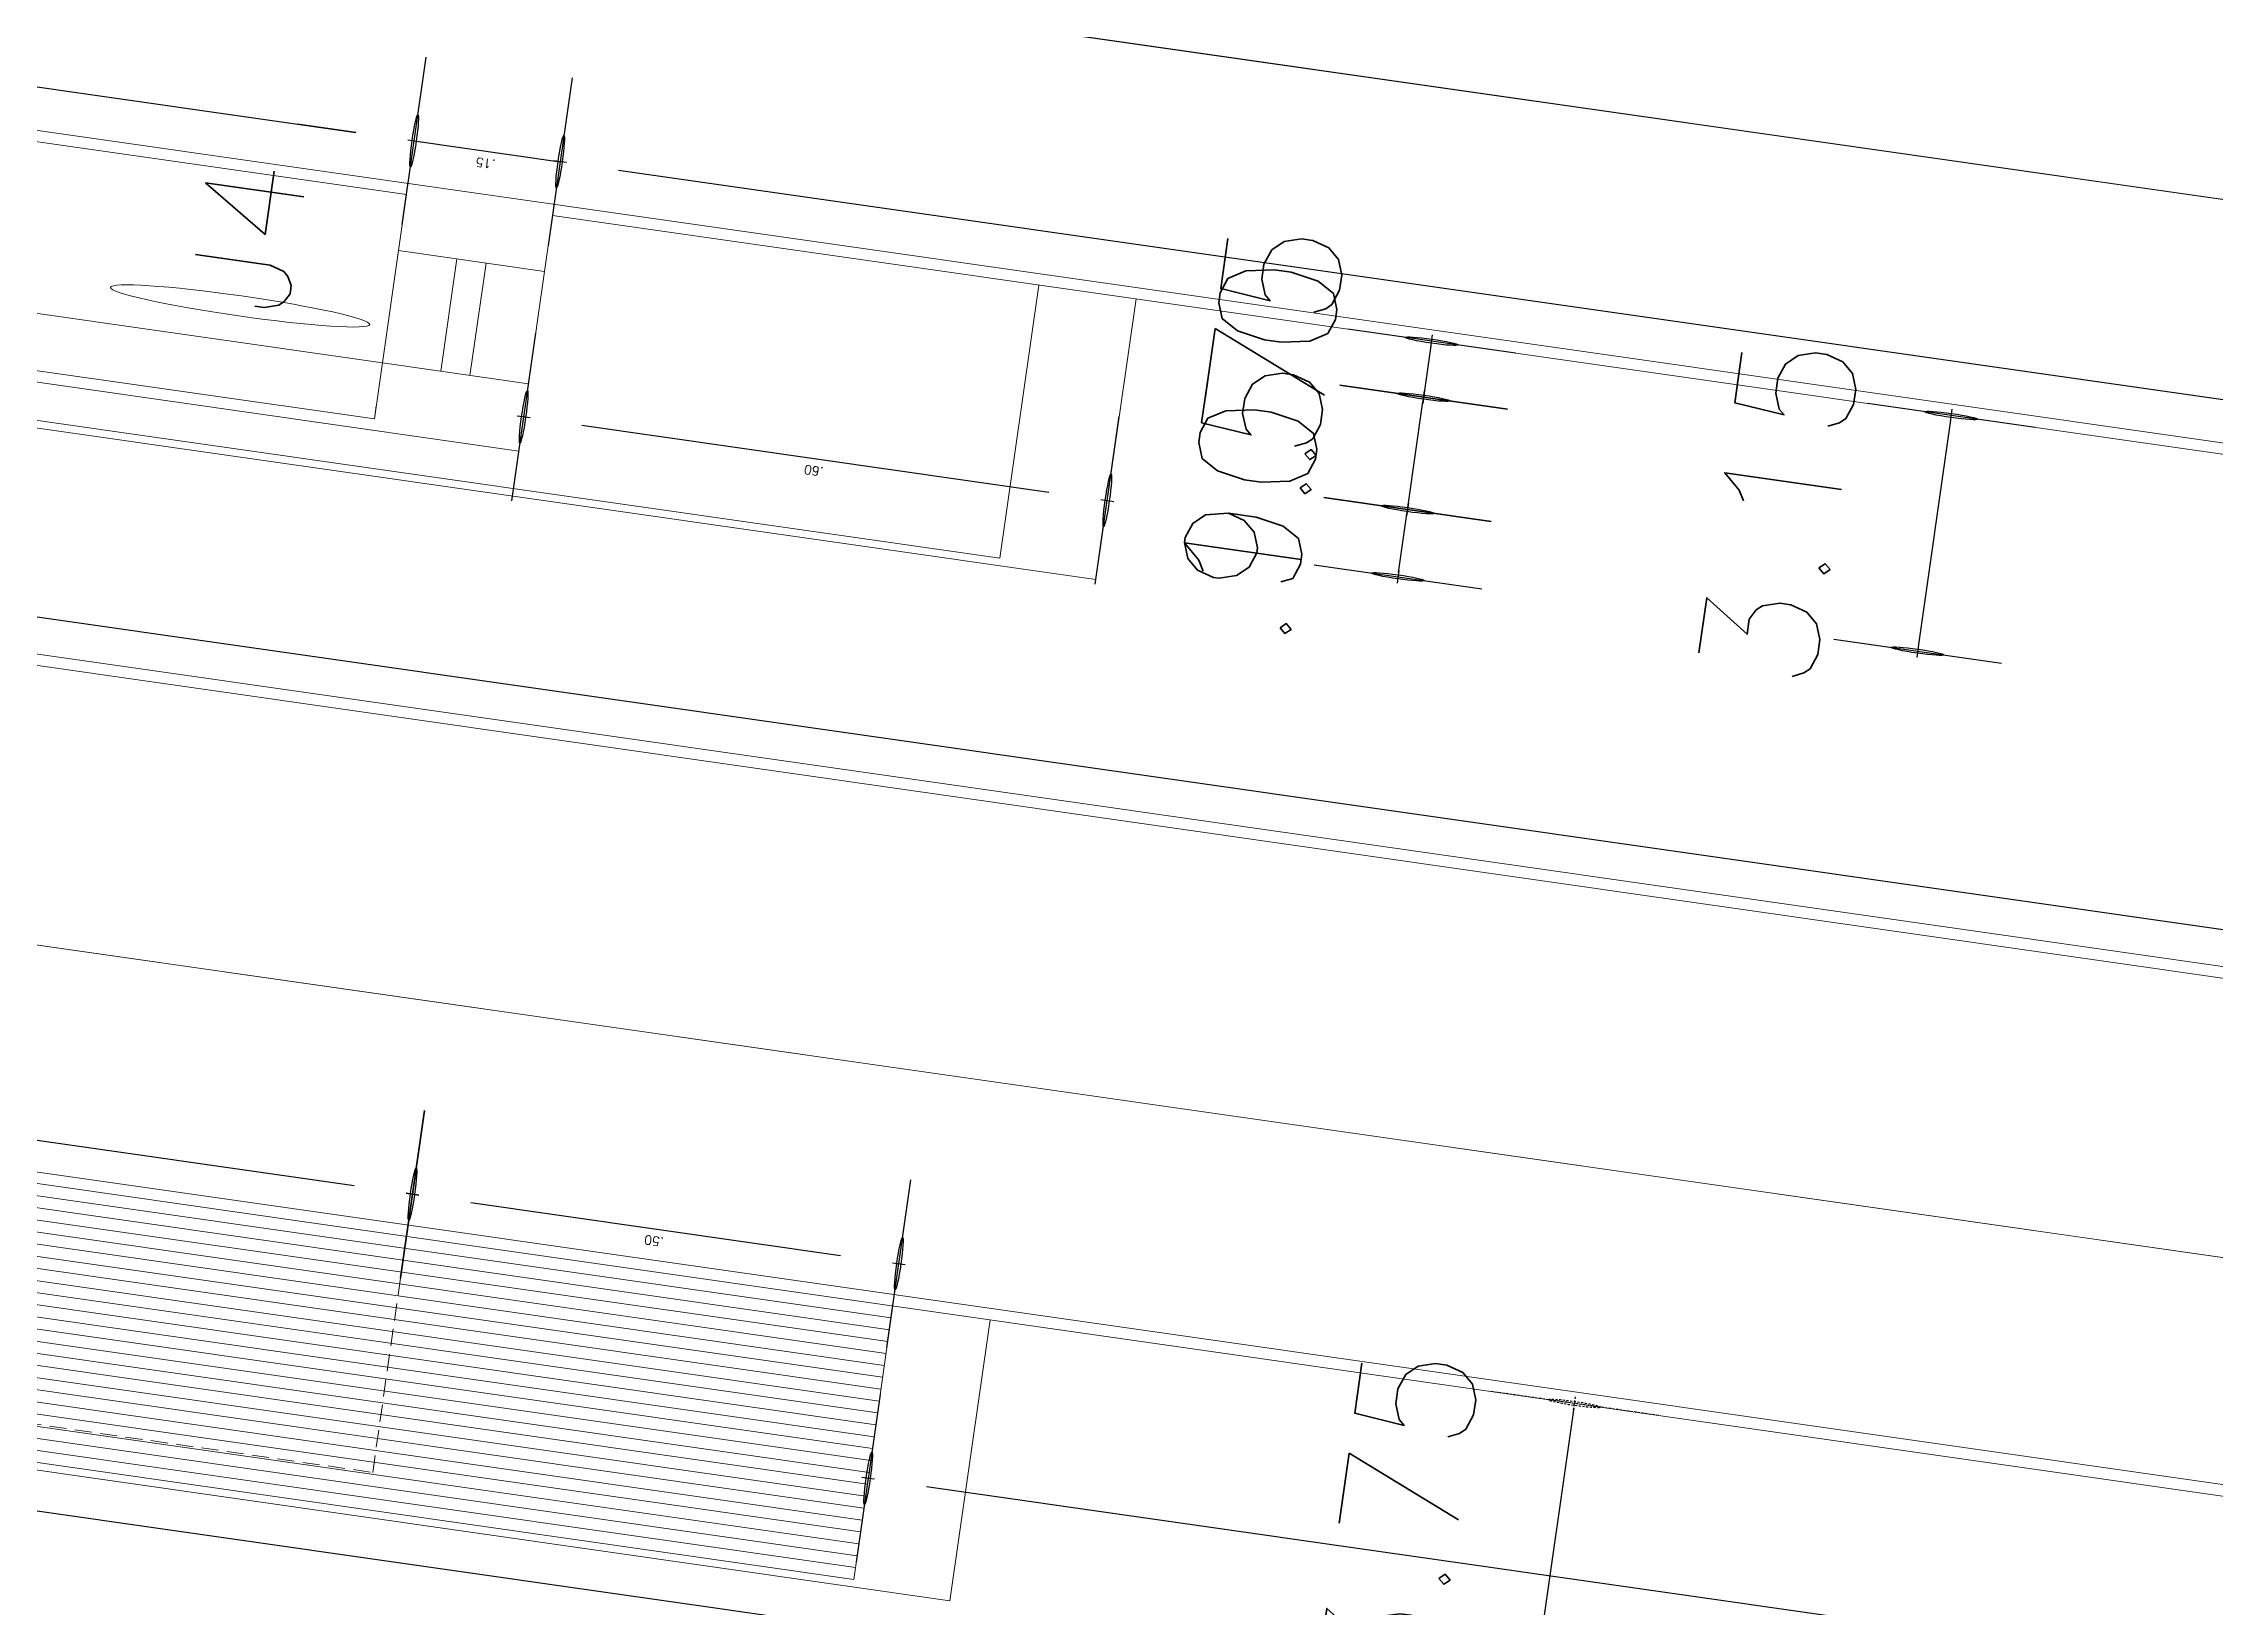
# Model space of a CAD drawing. Header units: millimetres. Extents: x -361192058 to 101130107379, y -14071650034 to 19218552450.
# Drawn here: x -134427.5 to -134296.2, y 42502.8 to 42597.4 of the extents above; entities that cross this region are included whole.
import ezdxf
from ezdxf.enums import TextEntityAlignment as Align

# ---------------------------------------------------------------- set-up
doc = ezdxf.new("R2010")
doc.units = ezdxf.units.MM
doc.header["$LTSCALE"] = 0.5
doc.linetypes.add('HIDDEN', pattern=[0.375, 0.25, -0.125])
doc.linetypes.add('HIDDEN2', pattern=[0.1875, 0.125, -0.0625])
for name, color, linetype in [('02', 2, 'Continuous'), ('COTAS', 7, 'Continuous'), ('DIVERSOS', 4, 'Continuous'), ('ESQUADRIAS', 3, 'Continuous'), ('HATCH', 8, 'Continuous'), ('JANELAS_EXTERNO', 1, 'Continuous'), ('JANELAS_INTERNO', 2, 'Continuous'), ('parede', 2, 'Continuous'), ('PISO', 8, 'Continuous'), ('proj', 8, 'HIDDEN'), ('projeção 02', 7, 'HIDDEN2')]:
    doc.layers.add(name, color=color, linetype=linetype)
doc.styles.get("Standard").update_dxf_attribs({"font": 'txt.shx', "height": 0.12})
doc.dimstyles.new('ESCALA50', dxfattribs={"dimtxt": 0.1, "dimasz": 0.06, "dimexe": 0.18, "dimexo": 0.06, "dimgap": 0.1, "dimtad": 1, "dimzin": 4, "dimdsep": 46, "dimtxsty": 'Standard', "dimblk1": 'BOLA', "dimblk2": 'BOLA', "dimsah": 1, "dimcen": -0.06, "dimse1": 1, "dimse2": 1, "dimclrd": 7, "dimclrt": 3, "dimadec": 0, "dimazin": 0, "dimtfac": 1, "dimtix": 1, "dimtmove": 0, "dimatfit": 3, "dimldrblk": 'BOLA', "dimfxl": 0, "dimtolj": 1, "dimtzin": 4, "dimarcsym": 0})

# ---------------------------------------------------------------- blocks, each defined once
blk = doc.blocks.new('BOLA')
for p, q in [((0, -1.435), (0, 1.435)), ((-1.435, 0), (1.435, 0))]:
    blk.add_line(p, q)
blk.add_circle((0, 0), 0.452)
blk = doc.blocks.new('*D945')
at = {"layer": 'Defpoints', "color": 0, "transparency": 16777216}
for p in [(4402.0947, 2421.2769), (4402.0947, 2420.7769), (4402.6582, 2420.7769)]:
    blk.add_point(p, dxfattribs=at)
at = {"layer": 'DIVERSOS', "color": 7, "lineweight": -2, "transparency": 16777216}
blk.add_line((4402.6582, 2421.2169), (4402.6582, 2420.8369), dxfattribs=at)
at = {"layer": 'DIVERSOS', "color": 7, "lineweight": -2, "transparency": 16777216, "xscale": 0.06, "yscale": 0.06, "zscale": 0.06}
for p, rotation in [((4402.6582, 2421.2769), 90), ((4402.6582, 2420.7769), 270)]:
    blk.add_blockref('BOLA', p, dxfattribs=dict(at, rotation=rotation))
at = {"layer": 'DIVERSOS', "color": 3, "lineweight": 18, "transparency": 16777216, "insert": (4402.4982, 2421.0269), "char_height": 0.12, "attachment_point": 5, "rotation": 90}
blk.add_mtext('\\A1;.50', dxfattribs=at)
blk = doc.blocks.new('*D929')
at = {"layer": 'Defpoints', "color": 0, "transparency": 16777216}
for p in [(4402.0947, 2424.6269), (4402.6582, 2424.6269), (4402.0947, 2421.2769)]:
    blk.add_point(p, dxfattribs=at)
at = {"layer": 'DIVERSOS', "color": 7, "lineweight": -2, "transparency": 16777216}
blk.add_line((4402.6582, 2421.3369), (4402.6582, 2424.5669), dxfattribs=at)
at = {"layer": 'DIVERSOS', "color": 7, "lineweight": -2, "transparency": 16777216, "xscale": 0.06, "yscale": 0.06, "zscale": 0.06}
for p, rotation in [((4402.6582, 2424.6269), 90), ((4402.6582, 2421.2769), 270)]:
    blk.add_blockref('BOLA', p, dxfattribs=dict(at, rotation=rotation))
at = {"layer": 'DIVERSOS', "color": 3, "lineweight": 18, "transparency": 16777216, "insert": (4402.4982, 2422.9519), "char_height": 0.12, "attachment_point": 5, "rotation": 90}
blk.add_mtext('\\A1;3.35', dxfattribs=at)
blk = doc.blocks.new('*D953')
at = {"layer": 'Defpoints', "color": 0, "transparency": 16777216}
for p in [(4394.8896, 2420.7769), (4398.7447, 2420.7769), (4398.7447, 2414.2769)]:
    blk.add_point(p, dxfattribs=at)
at = {"layer": 'DIVERSOS', "color": 7, "lineweight": -2, "transparency": 16777216}
blk.add_line((4394.8896, 2414.3369), (4394.8896, 2420.7169), dxfattribs=at)
at = {"layer": 'DIVERSOS', "color": 7, "lineweight": -2, "transparency": 16777216, "xscale": 0.06, "yscale": 0.06, "zscale": 0.06}
for p, rotation in [((4394.8896, 2420.7769), 90), ((4394.8896, 2414.2769), 270)]:
    blk.add_blockref('BOLA', p, dxfattribs=dict(at, rotation=rotation))
at = {"layer": 'DIVERSOS', "color": 3, "lineweight": 18, "transparency": 16777216, "insert": (4394.7296, 2417.5269), "char_height": 0.12, "attachment_point": 5, "rotation": 90}
blk.add_mtext('\\A1;6.50', dxfattribs=at)
blk = doc.blocks.new('*D931')
at = {"layer": 'Defpoints', "color": 0, "transparency": 16777216}
for p in [(4394.8896, 2424.1269), (4398.4435, 2424.1269), (4398.4447, 2420.7769)]:
    blk.add_point(p, dxfattribs=at)
at = {"layer": 'DIVERSOS', "color": 7, "lineweight": -2, "transparency": 16777216}
blk.add_line((4394.8896, 2420.8369), (4394.8896, 2424.0669), dxfattribs=at)
at = {"layer": 'DIVERSOS', "color": 7, "lineweight": -2, "transparency": 16777216, "xscale": 0.06, "yscale": 0.06, "zscale": 0.06}
for p, rotation in [((4394.8896, 2424.1269), 90), ((4394.8896, 2420.7769), 270)]:
    blk.add_blockref('BOLA', p, dxfattribs=dict(at, rotation=rotation))
at = {"layer": 'DIVERSOS', "color": 3, "lineweight": 18, "transparency": 16777216, "insert": (4394.7296, 2422.4519), "char_height": 0.12, "attachment_point": 5, "rotation": 90}
blk.add_mtext('\\A1;3.35', dxfattribs=at)
blk = doc.blocks.new('*D933')
at = {"layer": 'Defpoints', "color": 0, "transparency": 16777216}
for p in [(4399.7933, 2420.7769), (4402.0947, 2420.7769), (4402.0947, 2414.2769)]:
    blk.add_point(p, dxfattribs=at)
at = {"layer": 'DIVERSOS', "color": 7, "lineweight": -2, "transparency": 16777216}
blk.add_line((4399.7933, 2414.3369), (4399.7933, 2420.7169), dxfattribs=at)
at = {"layer": 'DIVERSOS', "color": 7, "lineweight": -2, "transparency": 16777216, "xscale": 0.06, "yscale": 0.06, "zscale": 0.06}
for p, rotation in [((4399.7933, 2420.7769), 90), ((4399.7933, 2414.2769), 270)]:
    blk.add_blockref('BOLA', p, dxfattribs=dict(at, rotation=rotation))
at = {"layer": 'DIVERSOS', "color": 3, "lineweight": 18, "transparency": 16777216, "insert": (4399.6333, 2417.5269), "char_height": 0.12, "attachment_point": 5, "rotation": 90}
blk.add_mtext('\\A1;6.50', dxfattribs=at)
blk = doc.blocks.new('*D934')
at = {"layer": 'Defpoints', "color": 0, "transparency": 16777216}
for p in [(4397.8155, 2424.0269), (4397.8155, 2414.2769), (4397.8155, 2414.2769)]:
    blk.add_point(p, dxfattribs=at)
at = {"layer": 'DIVERSOS', "color": 7, "lineweight": -2, "transparency": 16777216}
blk.add_line((4397.8155, 2423.9669), (4397.8155, 2414.3369), dxfattribs=at)
at = {"layer": 'DIVERSOS', "color": 7, "lineweight": -2, "transparency": 16777216, "xscale": 0.06, "yscale": 0.06, "zscale": 0.06}
for p, rotation in [((4397.8155, 2424.0269), 90), ((4397.8155, 2414.2769), 270)]:
    blk.add_blockref('BOLA', p, dxfattribs=dict(at, rotation=rotation))
at = {"layer": 'DIVERSOS', "color": 3, "lineweight": 18, "transparency": 16777216, "insert": (4397.6555, 2419.1519), "char_height": 0.12, "attachment_point": 5, "rotation": 90}
blk.add_mtext('\\A1;9.75', dxfattribs=at)
blk = doc.blocks.new('*D935')
at = {"layer": 'Defpoints', "color": 0, "transparency": 16777216}
for p in [(4396.4447, 2430.4269), (4395.3947, 2414.2769), (4395.7907, 2414.2769)]:
    blk.add_point(p, dxfattribs=at)
at = {"layer": 'DIVERSOS', "color": 7, "lineweight": -2, "transparency": 16777216}
blk.add_line((4395.7907, 2430.3669), (4395.7907, 2414.3369), dxfattribs=at)
at = {"layer": 'DIVERSOS', "color": 7, "lineweight": -2, "transparency": 16777216, "xscale": 0.06, "yscale": 0.06, "zscale": 0.06}
for p, rotation in [((4395.7907, 2430.4269), 90), ((4395.7907, 2414.2769), 270)]:
    blk.add_blockref('BOLA', p, dxfattribs=dict(at, rotation=rotation))
at = {"layer": 'DIVERSOS', "color": 3, "lineweight": 18, "transparency": 16777216, "insert": (4395.6307, 2422.3519), "char_height": 0.12, "attachment_point": 5, "rotation": 90}
blk.add_mtext('\\A1;16.15', dxfattribs=at)
blk = doc.blocks.new('*D937')
at = {"layer": 'Defpoints', "color": 0, "linetype": 'ByBlock', "transparency": 16777216}
for p in [(4398.3447, 2420.8327), (4402.0947, 2420.8327), (4398.3447, 2420.0761)]:
    blk.add_point(p, dxfattribs=at)
at = {"layer": 'proj', "color": 7, "linetype": 'ByBlock', "lineweight": -2, "transparency": 16777216}
blk.add_line((4402.0347, 2420.0761), (4398.4047, 2420.0761), dxfattribs=at)
at = {"layer": 'proj', "color": 7, "linetype": 'ByBlock', "lineweight": -2, "transparency": 16777216, "xscale": 0.06, "yscale": 0.06, "zscale": 0.06, "rotation": 180}
blk.add_blockref('BOLA', (4398.3447, 2420.0761), dxfattribs=at)
at = {"layer": 'proj', "color": 7, "linetype": 'ByBlock', "lineweight": -2, "transparency": 16777216, "xscale": 0.06, "yscale": 0.06, "zscale": 0.06}
blk.add_blockref('BOLA', (4402.0947, 2420.0761), dxfattribs=at)
at = {"layer": 'proj', "color": 3, "linetype": 'ByBlock', "lineweight": 18, "transparency": 16777216, "insert": (4400.2197, 2420.2361), "char_height": 0.12, "attachment_point": 5}
blk.add_mtext('\\A1;3.75', dxfattribs=at)
blk = doc.blocks.new('*D1493')
at = {"layer": 'Defpoints', "color": 0, "transparency": 16777216}
for p in [(4415.7211, 2424.6269), (4415.7211, 2421.4269), (4416.4388, 2421.4269)]:
    blk.add_point(p, dxfattribs=at)
at = {"layer": 'DIVERSOS', "color": 7, "lineweight": -2, "transparency": 16777216}
blk.add_line((4416.4388, 2424.5669), (4416.4388, 2421.4869), dxfattribs=at)
at = {"layer": 'DIVERSOS', "color": 7, "lineweight": -2, "transparency": 16777216, "xscale": 0.06, "yscale": 0.06, "zscale": 0.06}
for p, rotation in [((4416.4388, 2424.6269), 90), ((4416.4388, 2421.4269), 270)]:
    blk.add_blockref('BOLA', p, dxfattribs=dict(at, rotation=rotation))
at = {"layer": 'DIVERSOS', "color": 3, "lineweight": 18, "transparency": 16777216, "insert": (4416.2788, 2423.0269), "char_height": 0.12, "attachment_point": 5, "rotation": 90}
blk.add_mtext('\\A1;3.20', dxfattribs=at)
blk = doc.blocks.new('*D1472')
at = {"layer": 'Defpoints', "color": 0, "transparency": 16777216}
for p in [(4415.7211, 2421.4269), (4415.7211, 2421.2769), (4416.4388, 2421.2769)]:
    blk.add_point(p, dxfattribs=at)
at = {"layer": 'DIVERSOS', "color": 7, "lineweight": -2, "transparency": 16777216}
for p, q in [((4416.4388, 2421.4869), (4416.4388, 2421.5469)), ((4416.4388, 2421.4269), (4416.4388, 2421.2769)), ((4416.4388, 2421.2169), (4416.4388, 2421.1569))]:
    blk.add_line(p, q, dxfattribs=at)
at = {"layer": 'DIVERSOS', "color": 7, "lineweight": -2, "transparency": 16777216, "xscale": 0.06, "yscale": 0.06, "zscale": 0.06}
for p, rotation in [((4416.4388, 2421.4269), 270), ((4416.4388, 2421.2769), 90)]:
    blk.add_blockref('BOLA', p, dxfattribs=dict(at, rotation=rotation))
at = {"layer": 'DIVERSOS', "color": 3, "lineweight": 18, "transparency": 16777216, "insert": (4416.2788, 2421.3519), "char_height": 0.12, "attachment_point": 5, "rotation": 90}
blk.add_mtext('\\A1;.15', dxfattribs=at)
blk = doc.blocks.new('*D1473')
at = {"layer": 'Defpoints', "color": 0, "transparency": 16777216}
for p in [(4415.7211, 2421.2769), (4415.7211, 2413.7769), (4416.4388, 2413.7769)]:
    blk.add_point(p, dxfattribs=at)
at = {"layer": 'DIVERSOS', "color": 7, "lineweight": -2, "transparency": 16777216}
blk.add_line((4416.4388, 2421.2169), (4416.4388, 2413.8369), dxfattribs=at)
at = {"layer": 'DIVERSOS', "color": 7, "lineweight": -2, "transparency": 16777216, "xscale": 0.06, "yscale": 0.06, "zscale": 0.06}
for p, rotation in [((4416.4388, 2421.2769), 90), ((4416.4388, 2413.7769), 270)]:
    blk.add_blockref('BOLA', p, dxfattribs=dict(at, rotation=rotation))
at = {"layer": 'DIVERSOS', "color": 3, "lineweight": 18, "transparency": 16777216, "insert": (4416.2788, 2417.5269), "char_height": 0.12, "attachment_point": 5, "rotation": 90}
blk.add_mtext('\\A1;7.50', dxfattribs=at)
blk = doc.blocks.new('*D1480')
at = {"layer": 'Defpoints', "color": 0, "transparency": 16777216}
for p in [(4410.5711, 2424.6269), (4409.5049, 2414.2769), (4410.5711, 2414.2769)]:
    blk.add_point(p, dxfattribs=at)
at = {"layer": 'DIVERSOS', "color": 7, "lineweight": -2, "transparency": 16777216}
blk.add_line((4409.5049, 2424.5669), (4409.5049, 2414.3369), dxfattribs=at)
at = {"layer": 'DIVERSOS', "color": 7, "lineweight": -2, "transparency": 16777216, "xscale": 0.06, "yscale": 0.06, "zscale": 0.06}
for p, rotation in [((4409.5049, 2424.6269), 90), ((4409.5049, 2414.2769), 270)]:
    blk.add_blockref('BOLA', p, dxfattribs=dict(at, rotation=rotation))
at = {"layer": 'DIVERSOS', "color": 3, "lineweight": 18, "transparency": 16777216, "insert": (4409.3449, 2419.4519), "char_height": 0.12, "attachment_point": 5, "rotation": 90}
blk.add_mtext('\\A1;10.35', dxfattribs=at)
blk = doc.blocks.new('*D1481')
at = {"layer": 'Defpoints', "color": 0, "transparency": 16777216}
for p in [(4413.0318, 2421.2769), (4413.0318, 2420.6769), (4413.0318, 2420.6769)]:
    blk.add_point(p, dxfattribs=at)
at = {"layer": 'DIVERSOS', "color": 7, "lineweight": -2, "transparency": 16777216}
blk.add_line((4413.0318, 2421.2169), (4413.0318, 2420.7369), dxfattribs=at)
at = {"layer": 'DIVERSOS', "color": 7, "lineweight": -2, "transparency": 16777216, "xscale": 0.06, "yscale": 0.06, "zscale": 0.06}
for p, rotation in [((4413.0318, 2421.2769), 90), ((4413.0318, 2420.6769), 270)]:
    blk.add_blockref('BOLA', p, dxfattribs=dict(at, rotation=rotation))
at = {"layer": 'DIVERSOS', "color": 3, "lineweight": 18, "transparency": 16777216, "insert": (4412.8718, 2420.9769), "char_height": 0.12, "attachment_point": 5, "rotation": 90}
blk.add_mtext('\\A1;.60', dxfattribs=at)
blk = doc.blocks.new('*D1510')
at = {"layer": 'COTAS', "color": 7, "lineweight": -2, "transparency": 16777216}
blk.add_line((4415.6611, 2419.8389), (4412.6361, 2419.8389), dxfattribs=at)
at = {"layer": 'Defpoints', "color": 0, "transparency": 16777216}
for p in [(4412.5761, 2421.2769), (4415.7211, 2421.2769), (4412.5761, 2419.8389)]:
    blk.add_point(p, dxfattribs=at)
at = {"layer": 'COTAS', "color": 7, "lineweight": -2, "transparency": 16777216, "xscale": 0.06, "yscale": 0.06, "zscale": 0.06, "rotation": 180}
blk.add_blockref('BOLA', (4412.5761, 2419.8389), dxfattribs=at)
at = {"layer": 'COTAS', "color": 7, "lineweight": -2, "transparency": 16777216, "xscale": 0.06, "yscale": 0.06, "zscale": 0.06}
blk.add_blockref('BOLA', (4415.7211, 2419.8389), dxfattribs=at)
at = {"layer": 'COTAS', "color": 3, "lineweight": 18, "transparency": 16777216, "insert": (4414.1486, 2419.9989), "char_height": 0.12, "attachment_point": 5}
blk.add_mtext('\\A1;3.15', dxfattribs=at)
blk = doc.blocks.new('*D1511')
at = {"layer": 'Defpoints', "color": 0, "transparency": 16777216}
for p in [(4414.9736, 2421.2769), (4415.7211, 2421.2769), (4414.9736, 2420.3731)]:
    blk.add_point(p, dxfattribs=at)
at = {"layer": 'JANELAS_INTERNO', "color": 7, "lineweight": -2, "transparency": 16777216}
blk.add_line((4415.6611, 2420.3731), (4415.0336, 2420.3731), dxfattribs=at)
at = {"layer": 'JANELAS_INTERNO', "color": 7, "lineweight": -2, "transparency": 16777216, "xscale": 0.06, "yscale": 0.06, "zscale": 0.06, "rotation": 180}
blk.add_blockref('BOLA', (4414.9736, 2420.3731), dxfattribs=at)
at = {"layer": 'JANELAS_INTERNO', "color": 7, "lineweight": -2, "transparency": 16777216, "xscale": 0.06, "yscale": 0.06, "zscale": 0.06}
blk.add_blockref('BOLA', (4415.7211, 2420.3731), dxfattribs=at)
at = {"layer": 'JANELAS_INTERNO', "color": 3, "lineweight": 18, "transparency": 16777216, "insert": (4415.3474, 2420.5331), "char_height": 0.12, "attachment_point": 5}
blk.add_mtext('\\A1;.75', dxfattribs=at)
blk = doc.blocks.new('*D1512')
at = {"layer": 'Defpoints', "color": 0, "transparency": 16777216}
for p in [(4413.4736, 2421.2769), (4414.9736, 2421.2769), (4414.9736, 2420.3731)]:
    blk.add_point(p, dxfattribs=at)
at = {"layer": 'JANELAS_INTERNO', "color": 7, "lineweight": -2, "transparency": 16777216}
blk.add_line((4413.5336, 2420.3731), (4414.9136, 2420.3731), dxfattribs=at)
at = {"layer": 'JANELAS_INTERNO', "color": 7, "lineweight": -2, "transparency": 16777216, "xscale": 0.06, "yscale": 0.06, "zscale": 0.06, "rotation": 180}
blk.add_blockref('BOLA', (4413.4736, 2420.3731), dxfattribs=at)
at = {"layer": 'JANELAS_INTERNO', "color": 7, "lineweight": -2, "transparency": 16777216, "xscale": 0.06, "yscale": 0.06, "zscale": 0.06}
blk.add_blockref('BOLA', (4414.9736, 2420.3731), dxfattribs=at)
at = {"layer": 'JANELAS_INTERNO', "color": 3, "lineweight": 18, "transparency": 16777216, "insert": (4414.2236, 2420.5331), "char_height": 0.12, "attachment_point": 5}
blk.add_mtext('\\A1;1.50', dxfattribs=at)
blk = doc.blocks.new('*D1513')
at = {"layer": 'Defpoints', "color": 0, "transparency": 16777216}
for p in [(4412.5761, 2421.2769), (4413.4736, 2421.2769), (4413.4736, 2420.3731)]:
    blk.add_point(p, dxfattribs=at)
at = {"layer": 'JANELAS_INTERNO', "color": 7, "lineweight": -2, "transparency": 16777216}
blk.add_line((4412.6361, 2420.3731), (4413.4136, 2420.3731), dxfattribs=at)
at = {"layer": 'JANELAS_INTERNO', "color": 7, "lineweight": -2, "transparency": 16777216, "xscale": 0.06, "yscale": 0.06, "zscale": 0.06, "rotation": 180}
blk.add_blockref('BOLA', (4412.5761, 2420.3731), dxfattribs=at)
at = {"layer": 'JANELAS_INTERNO', "color": 7, "lineweight": -2, "transparency": 16777216, "xscale": 0.06, "yscale": 0.06, "zscale": 0.06}
blk.add_blockref('BOLA', (4413.4736, 2420.3731), dxfattribs=at)
at = {"layer": 'JANELAS_INTERNO', "color": 3, "lineweight": 18, "transparency": 16777216, "insert": (4413.0249, 2420.5331), "char_height": 0.12, "attachment_point": 5}
blk.add_mtext('\\A1;.90', dxfattribs=at)
blk = doc.blocks.new('APROVADO QUADRA 21.2 MBVII')
at = {"layer": '02', "color": 8, "lineweight": 18}
for p, q in [((4412.7261, 2422.4629), (4412.7261, 2421.4269)), ((4413.4761, 2421.4269), (4413.4761, 2421.8269)), ((4412.7261, 2421.4269), (4413.4761, 2421.4269))]:
    blk.add_line(p, q, dxfattribs=at)
at = {"layer": '02', "lineweight": 18}
for points in [[(4419.0523, 2441.1022), (4405.2137, 2441.1022), (4405.2137, 2407.2854), (4419.0523, 2407.2854)], [(4391.9782, 2441.074), (4405.2137, 2441.074), (4405.2137, 2407.2854), (4391.9782, 2407.2854)], [(4431.5724, 2423.4491), (4419.0587, 2423.4491), (4419.0587, 2414.5098), (4431.5724, 2414.5098)]]:
    blk.add_lwpolyline(points, close=True, dxfattribs=at)
at = {"layer": 'DIVERSOS', "lineweight": 18}
for p, q in [((4402.0947, 2421.3769), (4402.0947, 2414.2769)), ((4402.2447, 2421.3769), (4402.2447, 2413.7769))]:
    blk.add_line(p, q, dxfattribs=at)
at = {"layer": 'ESQUADRIAS', "color": 3, "lineweight": 18}
blk.add_line((4402.2447, 2436.3769), (4402.2447, 2421.3769), dxfattribs=at)
at = {"layer": 'ESQUADRIAS', "lineweight": 18}
for p, q in [((4398.4447, 2424.1269), (4398.4447, 2420.7769)), ((4402.0947, 2421.3769), (4402.0947, 2422.0769)), ((4398.4447, 2420.7769), (4402.0947, 2420.7769))]:
    blk.add_line(p, q, dxfattribs=at)
at = {"layer": 'HATCH', "lineweight": 18}
for p, q in [((4399.8722, 2420.7769), (4399.8722, 2426.9225)), ((4400.031, 2420.7769), (4400.031, 2426.9225)), ((4400.1897, 2420.7769), (4400.1897, 2426.9225)), ((4400.3485, 2420.7769), (4400.3485, 2426.9225)), ((4400.5072, 2420.7769), (4400.5072, 2426.9225)), ((4398.6022, 2420.7769), (4398.6022, 2426.9086)), ((4399.7135, 2420.7769), (4399.7135, 2426.7636)), ((4398.761, 2420.7769), (4398.761, 2426.7484)), ((4398.9197, 2420.7769), (4398.9197, 2426.5881)), ((4399.5547, 2420.7769), (4399.5547, 2426.6034)), ((4399.396, 2420.7769), (4399.396, 2426.4431)), ((4399.0785, 2420.7769), (4399.0785, 2426.4279)), ((4399.2372, 2420.7769), (4399.2372, 2426.3093)), ((4400.666, 2420.7769), (4400.666, 2424.6269)), ((4400.8247, 2420.7769), (4400.8247, 2424.6269)), ((4400.9835, 2420.7769), (4400.9835, 2424.6269)), ((4401.1422, 2420.7769), (4401.1422, 2424.6269)), ((4401.301, 2420.7769), (4401.301, 2424.6269)), ((4401.4597, 2420.7769), (4401.4597, 2424.6269)), ((4401.6185, 2420.7769), (4401.6185, 2424.6269)), ((4401.7772, 2420.7769), (4401.7772, 2424.6269)), ((4401.936, 2420.7769), (4401.936, 2424.6269)), ((4398.3447, 2424.0269), (4398.3447, 2420.6769)), ((4398.3447, 2420.6769), (4402.0947, 2420.6769))]:
    blk.add_line(p, q, dxfattribs=at)
at = {"layer": 'JANELAS_EXTERNO', "color": 4, "lineweight": 18}
for p, q in [((4414.9736, 2421.4269), (4413.4736, 2421.4269)), ((4414.9736, 2421.2769), (4413.4736, 2421.2769))]:
    blk.add_line(p, q, dxfattribs=at)
at = {"layer": 'JANELAS_INTERNO', "lineweight": 18}
for p, q in [((4414.9736, 2421.3669), (4413.4736, 2421.3669)), ((4414.9736, 2421.3369), (4413.4736, 2421.3369))]:
    blk.add_line(p, q, dxfattribs=at)
at = {"layer": 'parede', "lineweight": 18}
for p, q in [((4408.8711, 2413.7769), (4408.8711, 2438.7769)), ((4415.8711, 2438.7769), (4415.8711, 2413.7769)), ((4409.0211, 2414.2769), (4409.0211, 2431.7269)), ((4412.5761, 2424.6269), (4412.5761, 2421.2769)), ((4412.7261, 2424.6269), (4412.7261, 2421.4269)), ((4415.7211, 2424.6269), (4415.7211, 2421.4269)), ((4415.7211, 2422.0769), (4415.7211, 2421.4269)), ((4413.4736, 2421.4269), (4412.7261, 2421.4269)), ((4412.9011, 2421.4269), (4412.7261, 2421.4269)), ((4413.4736, 2421.4269), (4413.4736, 2421.2769)), ((4415.7211, 2421.4269), (4414.9736, 2421.4269)), ((4414.9736, 2421.4269), (4414.9736, 2421.2769)), ((4412.9211, 2421.2769), (4412.5761, 2421.2769)), ((4413.4736, 2421.2769), (4412.9211, 2421.2769)), ((4415.7211, 2421.2769), (4414.9736, 2421.2769)), ((4415.7211, 2421.2769), (4415.7211, 2414.2769))]:
    blk.add_line(p, q, dxfattribs=at)
at = {"layer": 'PISO', "lineweight": 18}
for p, q in [((4412.0761, 2420.7769), (4415.7211, 2420.7769)), ((4411.9761, 2420.6769), (4415.7211, 2420.6769))]:
    blk.add_line(p, q, dxfattribs=at)
blk.add_circle((4413.9532, 2421.5785), 0.1333, dxfattribs=at)
at = {"layer": 'proj', "linetype": 'ByBlock', "lineweight": 18}
for p, q in [((4412.0761, 2424.1269), (4412.0761, 2420.7769)), ((4411.9761, 2424.0269), (4411.9761, 2420.6769))]:
    blk.add_line(p, q, dxfattribs=at)
at = {"layer": 'projeção 02', "linetype": 'HIDDEN2', "lineweight": 18}
for p, q in [((4398.9447, 2424.6269), (4398.9447, 2421.2769)), ((4398.9447, 2421.2769), (4402.0947, 2421.2769))]:
    blk.add_line(p, q, dxfattribs=at)
at = {"color": 0, "lineweight": 13, "flags": 8}
for p in [(4700.7247, 2280.1125), (4699.5738, 2277.8964), (4702.3546, 2276.195), (4703.6722, 2274.085), (4699.8445, 2272.2194), (4703.0488, 2270.137), (4703.0877, 2267.9803), (4700.6523, 2261.5216), (4700.7007, 2257.1593)]:
    blk.add_attdef('NIVEL', p, '', height=0.075, dxfattribs=at)
for rotation, width, p in [(90, 0.8, (4700.8205, 2275.7521)), (270, 0.6, (4703.8437, 2274.9021)), (90, 0.8, (4701.5575, 2268.5021)), (180, 0.6, (4651.1817, 2236.1931))]:
    blk.add_attdef('$PORTA', text='', height=0.09, rotation=rotation, dxfattribs=dict(at, width=width)).set_placement(p, align=Align.MIDDLE)
for p in [(4654.176, 2240.463), (4648.499, 2240.1923), (4637.8012, 2239.3845), (4633.4388, 2239.3361), (4656.3921, 2239.3121), (4652.4746, 2237.6822), (4646.4166, 2236.988), (4644.2598, 2236.9491), (4650.3646, 2236.3646)]:
    blk.add_attdef('NIVEL', p, '', height=0.075, rotation=270, dxfattribs=at)
at = {"color": 0, "lineweight": 13, "width": 0.8, "flags": 8}
for p in [(4652.0317, 2239.2163), (4644.7817, 2238.4793)]:
    blk.add_attdef('$PORTA', text='', height=0.09, dxfattribs=at).set_placement(p, align=Align.MIDDLE)
at = {"layer": 'DIVERSOS', "lineweight": 18, "insert": (4413.8669, 2421.631), "char_height": 0.10106, "width": 0.373078, "attachment_point": 1}
blk.add_mtext('{\\C3;J4}', dxfattribs=at)
at = {"layer": 'COTAS', "lineweight": 18}
dim = blk.add_linear_dim(base=(4412.5761497405, 2419.8388577284), p1=(4415.7211497405, 2421.2769366499), p2=(4412.5761497405, 2421.2769366499), dimstyle='ESCALA50', override={"dimfxl": 0.18}, dxfattribs=at)
dim.commit()
dim.dimension.update_dxf_attribs({"geometry": '*D1510', "text_midpoint": (4414.1486497405, 2419.9988577284)})
at = {"layer": 'DIVERSOS', "lineweight": 18}
for base, p1, p2, picture, middle in [((4395.7907, 2414.2769), (4396.4447, 2430.4269), (4395.3947, 2414.2769), '*D935', (4395.6307, 2422.3519)), ((4402.6582, 2424.6269), (4402.0947, 2421.2769), (4402.0947, 2424.6269), '*D929', (4402.4982, 2422.9519)), ((4409.5049, 2414.2769), (4410.5711, 2424.6269), (4410.5711, 2414.2769), '*D1480', (4409.3449, 2419.4519)), ((4416.4388, 2421.4269), (4415.7211, 2424.6269), (4415.7211, 2421.4269), '*D1493', (4416.2788, 2423.0269)), ((4394.8896, 2424.1269), (4398.4447, 2420.7769), (4398.4435, 2424.1269), '*D931', (4394.7296, 2422.4519)), ((4397.8155, 2414.2769), (4397.8155, 2424.0269), (4397.8155, 2414.2769), '*D934', (4397.6555, 2419.1519)), ((4416.4388, 2421.2769), (4415.7211, 2421.4269), (4415.7211, 2421.2769), '*D1472', (4416.2788, 2421.3519)), ((4402.6582, 2420.7769), (4402.0947, 2421.2769), (4402.0947, 2420.7769), '*D945', (4402.4982, 2421.0269)), ((4413.0318, 2420.6769), (4413.0318, 2421.2769), (4413.0318, 2420.6769), '*D1481', (4412.8718, 2420.9769)), ((4416.4388, 2413.7769), (4415.7211, 2421.2769), (4415.7211, 2413.7769), '*D1473', (4416.2788, 2417.5269)), ((4394.8896, 2420.7769), (4398.7447, 2414.2769), (4398.7447, 2420.7769), '*D953', (4394.7296, 2417.5269)), ((4399.7933, 2420.7769), (4402.0947, 2414.2769), (4402.0947, 2420.7769), '*D933', (4399.6333, 2417.5269))]:
    dim = blk.add_linear_dim(base=base, p1=p1, p2=p2, angle=90, dimstyle='ESCALA50', dxfattribs=at)
    dim.commit()
    dim.dimension.update_dxf_attribs({"geometry": picture, "text_midpoint": middle})
at = {"layer": 'JANELAS_INTERNO', "lineweight": 18}
for base, p1, p2, picture, middle in [((4413.4736, 2420.3731), (4412.5761, 2421.2769), (4413.4736, 2421.2769), '*D1513', (4413.0249, 2420.5331)), ((4414.9736, 2420.3731), (4413.4736, 2421.2769), (4414.9736, 2421.2769), '*D1512', (4414.2236, 2420.5331)), ((4414.9736, 2420.3731), (4415.7211, 2421.2769), (4414.9736, 2421.2769), '*D1511', (4415.3474, 2420.5331))]:
    dim = blk.add_linear_dim(base=base, p1=p1, p2=p2, dimstyle='ESCALA50', override={"dimfxl": 0.18}, dxfattribs=at)
    dim.commit()
    dim.dimension.update_dxf_attribs({"geometry": picture, "text_midpoint": middle})
at = {"layer": 'proj', "linetype": 'ByBlock', "lineweight": 18}
dim = blk.add_linear_dim(base=(4398.3447, 2420.0761), p1=(4402.0947, 2420.8327), p2=(4398.3447, 2420.8327), dimstyle='ESCALA50', override={"dimfxl": 0.18}, dxfattribs=at)
dim.commit()
dim.dimension.update_dxf_attribs({"geometry": '*D937', "text_midpoint": (4400.2197, 2420.2361)})

msp = doc.modelspace()

# ---------------------------------------------------------------- block references
at = {"layer": '02', "color": 0, "lineweight": 30, "xscale": -4.574818403918471, "yscale": -59.40450511825884, "zscale": 4.574818403918471, "rotation": 261.8606972171988}
msp.add_blockref('APROVADO QUADRA 21.2 MBVII', (5129.041, 2225.201), dxfattribs=at)

doc.saveas('drawing.dxf')
